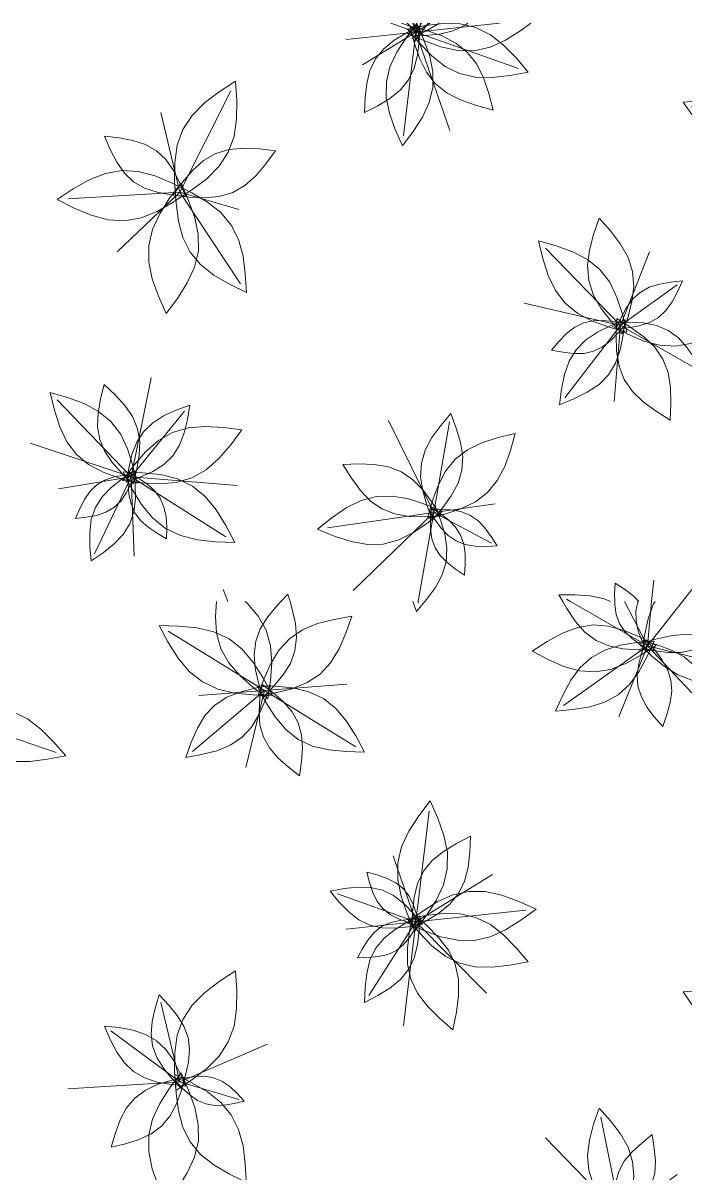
# Model space of a CAD drawing. Header units: metres. Extents: x 0 to 46.1, y -33.1 to 1.9.
# Drawn here: x 14.498 to 16, y -3.3 to -0.7 of the extents above; entities that cross this region are included whole.
import ezdxf

# ---------------------------------------------------------------- set-up
doc = ezdxf.new("R2010")
doc.units = ezdxf.units.M
doc.header["$LTSCALE"] = 0.02
doc.layers.add('AB_EXT_MASSIF', color=8, linetype='Continuous', lineweight=9)

msp = doc.modelspace()

# ---------------------------------------------------------------- linework, layer by layer
at = {"layer": 'AB_EXT_MASSIF', "lineweight": 9, "true_color": 0x606060, "transparency": 33554597}
for points in [[(15.3823, -0.7008), (15.3982, -0.7375), (15.411, -0.7739), (15.4183, -0.8096), (15.4181, -0.8444), (15.4101, -0.8783), (15.3947, -0.9113), (15.3736, -0.9436), (15.3496, -0.9756), (15.3337, -0.9388), (15.3208, -0.9025), (15.3136, -0.8668), (15.3137, -0.8319), (15.3218, -0.7981), (15.3372, -0.7651), (15.3582, -0.7327), (15.3823, -0.7008)], [(15.38, -0.72), (15.324, -0.7)], [(15.3475, -0.7), (15.3685, -0.7077), (15.3929, -0.7186)], [(15.6383, -0.7), (15.6161, -0.7163), (15.5817, -0.738), (15.5466, -0.7539), (15.5108, -0.7619), (15.474, -0.7616), (15.4364, -0.7535), (15.3982, -0.7394), (15.3597, -0.7222)], [(15.38, -0.72), (15.3603, -0.7)], [(15.361, -0.7132), (15.4019, -0.7056), (15.4418, -0.701), (15.4796, -0.7019), (15.5149, -0.7101), (15.5473, -0.7261), (15.5772, -0.7494), (15.6051, -0.7782), (15.632, -0.81), (15.5911, -0.8176), (15.5512, -0.8222), (15.5134, -0.8212), (15.4781, -0.8131), (15.4457, -0.7971), (15.4158, -0.7738), (15.3879, -0.745), (15.361, -0.7132)], [(15.4965, -0.7), (15.4908, -0.7045), (15.4637, -0.7173), (15.4332, -0.7246), (15.4002, -0.7278), (15.3658, -0.7288)], [(15.4321, -0.7), (15.4315, -0.7005), (15.4023, -0.7182), (15.3708, -0.7345)], [(15.38, -0.72), (15.3731, -0.7)], [(15.3731, -0.7), (15.374, -0.7009), (15.3945, -0.7252)], [(15.4074, -0.7), (15.4032, -0.7064), (15.3776, -0.7405)], [(15.38, -0.72), (15.5682, -0.7)], [(15.38, -0.72), (15.4123, -0.7)], [(15.38, -0.72), (15.3927, -0.7)], [(15.38, -0.72), (15.3824, -0.7)], [(15.3806, -0.7), (15.3822, -0.7048), (15.3883, -0.7284)], [(15.3902, -0.7), (15.3894, -0.7061), (15.3842, -0.7322)], [(15.38, -0.72), (15.2236, -0.7366)], [(15.38, -0.72), (15.2604, -0.7941)], [(15.3887, -0.7064), (15.3873, -0.7397), (15.3838, -0.7717), (15.3763, -0.8012), (15.3636, -0.8273), (15.3453, -0.8499), (15.3218, -0.8691), (15.2943, -0.8858), (15.2646, -0.9011), (15.266, -0.8677), (15.2695, -0.8358), (15.2769, -0.8063), (15.2896, -0.7802), (15.308, -0.7576), (15.3315, -0.7384), (15.359, -0.7217), (15.3887, -0.7064)], [(15.38, -0.72), (15.3522, -0.9536)], [(15.367, -0.7068), (15.404, -0.7168), (15.4389, -0.7289), (15.47, -0.7449), (15.496, -0.7657), (15.5166, -0.792), (15.5321, -0.8233), (15.5438, -0.8584), (15.5533, -0.8955), (15.5163, -0.8855), (15.4814, -0.8734), (15.4503, -0.8575), (15.4243, -0.8366), (15.4037, -0.8103), (15.3882, -0.779), (15.3765, -0.7439), (15.367, -0.7068)], [(15.38, -0.72), (15.6103, -0.8022)], [(15.38, -0.72), (15.456, -0.9416)], [(14.8406, -1.0988), (14.8379, -1.0555), (14.8381, -1.0137), (14.8438, -0.9746), (14.8567, -0.9392), (14.8773, -0.9076), (14.9051, -0.8795), (14.9384, -0.8543), (14.9747, -0.8305), (14.9774, -0.8738), (14.9772, -0.9156), (14.9715, -0.9546), (14.9586, -0.9901), (14.938, -1.0217), (14.9102, -1.0497), (14.8769, -1.075), (14.8406, -1.0988)], [(14.85, -1.08), (14.964, -0.8519)], [(16, -0.9057), (15.9805, -0.8776), (16, -0.8759)], [(14.85, -1.08), (14.8072, -0.9012)], [(16, -0.8867), (15.9993, -0.8864)], [(14.8628, -1.0895), (14.8301, -1.0858), (14.799, -1.0802), (14.7706, -1.0708), (14.7459, -1.0565), (14.725, -1.037), (14.7078, -1.0126), (14.6933, -0.9844), (14.6804, -0.9543), (14.713, -0.9579), (14.7441, -0.9636), (14.7725, -0.9729), (14.7973, -0.9872), (14.8181, -1.0067), (14.8353, -1.0312), (14.8498, -1.0593), (14.8628, -1.0895)], [(14.8338, -1.087), (14.8554, -1.0577), (14.8781, -1.0309), (14.9029, -1.0089), (14.9303, -0.993), (14.9606, -0.9838), (14.9936, -0.9808), (15.0287, -0.9825), (15.0648, -0.9868), (15.0432, -1.0161), (15.0205, -1.0429), (14.9958, -1.0649), (14.9684, -1.0808), (14.938, -1.09), (14.905, -1.093), (14.87, -1.0913), (14.8338, -1.087)], [(14.8708, -1.0787), (14.835, -1.1025), (14.799, -1.1231), (14.7627, -1.1375), (14.7259, -1.144), (14.6886, -1.142), (14.6508, -1.132), (14.6126, -1.116), (14.5742, -1.0966), (14.61, -1.0728), (14.646, -1.0523), (14.6823, -1.0379), (14.7191, -1.0314), (14.7564, -1.0334), (14.7942, -1.0434), (14.8324, -1.0594), (14.8708, -1.0787)], [(14.8524, -1.0595), (14.8695, -1.0986), (14.8834, -1.1374), (14.8912, -1.1754), (14.8913, -1.2126), (14.8828, -1.2488), (14.8665, -1.2841), (14.8442, -1.3187), (14.8187, -1.3529), (14.8015, -1.3138), (14.7877, -1.275), (14.7798, -1.237), (14.7798, -1.1998), (14.7882, -1.1636), (14.8045, -1.1283), (14.8268, -1.0937), (14.8524, -1.0595)], [(14.8388, -1.063), (14.8765, -1.0817), (14.9115, -1.1021), (14.9415, -1.1259), (14.965, -1.1539), (14.9816, -1.1865), (14.9916, -1.2235), (14.9967, -1.2637), (14.9991, -1.3057), (14.9614, -1.287), (14.9264, -1.2665), (14.8964, -1.2428), (14.8728, -1.2148), (14.8563, -1.1822), (14.8463, -1.1452), (14.8412, -1.105), (14.8388, -1.063)], [(14.85, -1.08), (14.598, -1.0952)], [(14.85, -1.08), (14.7088, -1.2137)], [(14.85, -1.08), (14.9863, -1.2863)], [(14.85, -1.08), (14.982, -1.1192)], [(15.8436, -1.3982), (15.8183, -1.3695), (15.7957, -1.3403), (15.7785, -1.31), (15.7683, -1.2783), (15.7655, -1.2451), (15.7697, -1.2105), (15.7792, -1.1748), (15.7915, -1.1386), (15.8169, -1.1672), (15.8394, -1.1965), (15.8566, -1.2268), (15.8669, -1.2585), (15.8697, -1.2917), (15.8655, -1.3263), (15.856, -1.3619), (15.8436, -1.3982)], [(15.8539, -1.3944), (15.8142, -1.3832), (15.7767, -1.3698), (15.7435, -1.3523), (15.7157, -1.3296), (15.6938, -1.3011), (15.6774, -1.2673), (15.6653, -1.2294), (15.6554, -1.1893), (15.6951, -1.2005), (15.7325, -1.2139), (15.7658, -1.2314), (15.7936, -1.2541), (15.8154, -1.2826), (15.8318, -1.3164), (15.844, -1.3543), (15.8539, -1.3944)], [(15.84, -1.38), (15.6712, -1.2057)], [(15.84, -1.38), (15.905, -1.214)], [(15.8295, -1.3876), (15.8404, -1.3632), (15.8524, -1.3405), (15.8666, -1.3208), (15.8837, -1.3052), (15.9039, -1.2938), (15.927, -1.2865), (15.9523, -1.2821), (15.9788, -1.2795), (15.968, -1.3039), (15.956, -1.3266), (15.9418, -1.3462), (15.9247, -1.3619), (15.9045, -1.3732), (15.8814, -1.3806), (15.8561, -1.3849), (15.8295, -1.3876)], [(15.84, -1.38), (15.9669, -1.2881)], [(15.84, -1.38), (15.6231, -1.3292)], [(15.8517, -1.3759), (15.8351, -1.3954), (15.8179, -1.4131), (15.7995, -1.4274), (15.7794, -1.4372), (15.7577, -1.4422), (15.7344, -1.4427), (15.7098, -1.4399), (15.6846, -1.4351), (15.7012, -1.4156), (15.7184, -1.3979), (15.7369, -1.3836), (15.7569, -1.3737), (15.7786, -1.3688), (15.802, -1.3682), (15.8265, -1.3711), (15.8517, -1.3759)], [(15.8504, -1.3666), (15.8458, -1.4013), (15.8391, -1.4343), (15.8284, -1.4643), (15.8127, -1.4903), (15.7915, -1.512), (15.7651, -1.5298), (15.7348, -1.5446), (15.7024, -1.5577), (15.707, -1.5231), (15.7137, -1.4901), (15.7244, -1.4601), (15.7401, -1.4341), (15.7613, -1.4123), (15.7877, -1.3945), (15.818, -1.3798), (15.8504, -1.3666)], [(15.8261, -1.3721), (15.8591, -1.3718), (15.8908, -1.3736), (15.9202, -1.3795), (15.9465, -1.3907), (15.9697, -1.4076), (15.9898, -1.4298), (16, -1.4448)], [(15.8316, -1.364), (15.8632, -1.3838), (15.8922, -1.405), (15.9166, -1.4286), (15.9349, -1.4553), (15.9466, -1.4856), (15.9522, -1.5191), (15.9531, -1.555), (15.9515, -1.5922), (15.9199, -1.5724), (15.8909, -1.5513), (15.8665, -1.5277), (15.8482, -1.5009), (15.8365, -1.4707), (15.8309, -1.4372), (15.83, -1.4013), (15.8316, -1.364)], [(15.84, -1.38), (15.7143, -1.5425)], [(16, -1.4189), (15.9967, -1.4202), (15.9622, -1.4261), (15.9273, -1.424), (15.892, -1.4145), (15.8564, -1.3993), (15.8206, -1.3811)], [(15.84, -1.38), (15.8251, -1.5503)], [(15.84, -1.38), (16, -1.4707)], [(14.74, -1.72), (14.7856, -1.4974)], [(14.7537, -1.7343), (14.7144, -1.723), (14.6774, -1.7096), (14.6446, -1.6922), (14.6172, -1.6695), (14.5957, -1.6412), (14.5797, -1.6077), (14.5678, -1.5702), (14.5582, -1.5305), (14.5974, -1.5417), (14.6344, -1.5551), (14.6673, -1.5726), (14.6946, -1.5952), (14.7161, -1.6235), (14.7322, -1.657), (14.7441, -1.6946), (14.7537, -1.7343)], [(14.7445, -1.7357), (14.7202, -1.7124), (14.6983, -1.6884), (14.681, -1.6631), (14.6697, -1.6361), (14.6649, -1.6072), (14.666, -1.5766), (14.6717, -1.5447), (14.6799, -1.512), (14.7042, -1.5353), (14.7261, -1.5592), (14.7434, -1.5845), (14.7547, -1.6116), (14.7595, -1.6404), (14.7584, -1.6711), (14.7527, -1.703), (14.7445, -1.7357)], [(14.74, -1.72), (14.5738, -1.5468)], [(14.7301, -1.7321), (14.7352, -1.7001), (14.7422, -1.6697), (14.7528, -1.6422), (14.768, -1.6185), (14.7882, -1.5988), (14.8131, -1.583), (14.8415, -1.57), (14.8719, -1.5587), (14.8668, -1.5907), (14.8597, -1.6211), (14.8492, -1.6486), (14.8339, -1.6723), (14.8137, -1.692), (14.7888, -1.7078), (14.7604, -1.7208), (14.7301, -1.7321)], [(14.74, -1.72), (14.8605, -1.5725)], [(15.4171, -1.8168), (15.4049, -1.7838), (15.3953, -1.7513), (15.3906, -1.7197), (15.3923, -1.6891), (15.401, -1.6598), (15.416, -1.6316), (15.436, -1.6042), (15.4586, -1.5773), (15.4708, -1.6102), (15.4804, -1.6427), (15.4851, -1.6743), (15.4833, -1.7049), (15.4747, -1.7342), (15.4596, -1.7625), (15.4397, -1.7898), (15.4171, -1.8168)], [(14.7212, -1.728), (14.7464, -1.6943), (14.7729, -1.6635), (14.8017, -1.6382), (14.8335, -1.6201), (14.8687, -1.6097), (14.9069, -1.6065), (14.9474, -1.6088), (14.9891, -1.614), (14.9639, -1.6477), (14.9375, -1.6785), (14.9087, -1.7038), (14.8768, -1.7219), (14.8417, -1.7323), (14.8035, -1.7355), (14.763, -1.7332), (14.7212, -1.728)], [(15.42, -1.8), (15.3181, -1.5928)], [(15.42, -1.8), (15.4552, -1.5964)], [(15.4062, -1.8134), (15.4169, -1.7752), (15.4297, -1.7391), (15.4465, -1.7071), (15.4683, -1.6803), (15.4957, -1.6593), (15.5282, -1.6434), (15.5646, -1.6317), (15.6031, -1.6221), (15.5924, -1.6603), (15.5796, -1.6963), (15.5629, -1.7284), (15.541, -1.7551), (15.5136, -1.7762), (15.4811, -1.792), (15.4447, -1.8038), (15.4062, -1.8134)], [(14.74, -1.72), (14.5134, -1.6442)], [(14.7494, -1.713), (14.7399, -1.7353), (14.7294, -1.7561), (14.7168, -1.7742), (14.7015, -1.7888), (14.6832, -1.7994), (14.6623, -1.8065), (14.6394, -1.8108), (14.6153, -1.8136), (14.6247, -1.7913), (14.6353, -1.7704), (14.6479, -1.7523), (14.6632, -1.7378), (14.6814, -1.7272), (14.7023, -1.7201), (14.7253, -1.7158), (14.7494, -1.713)], [(14.7468, -1.7058), (14.7495, -1.7382), (14.7499, -1.7695), (14.7462, -1.7988), (14.7371, -1.8256), (14.7221, -1.8496), (14.7017, -1.871), (14.6771, -1.8904), (14.6503, -1.9088), (14.6476, -1.8764), (14.6472, -1.8451), (14.6508, -1.8157), (14.66, -1.7889), (14.675, -1.765), (14.6954, -1.7436), (14.7199, -1.7242), (14.7468, -1.7058)], [(14.7225, -1.7089), (14.7653, -1.7105), (14.8064, -1.7149), (14.8442, -1.7244), (14.8778, -1.7406), (14.9068, -1.764), (14.9316, -1.7942), (14.9531, -1.8294), (14.9729, -1.8675), (14.9301, -1.8658), (14.889, -1.8615), (14.8512, -1.852), (14.8176, -1.8358), (14.7885, -1.8123), (14.7638, -1.7822), (14.7422, -1.7469), (14.7225, -1.7089)], [(14.734, -1.7096), (14.7556, -1.722), (14.7755, -1.7353), (14.7924, -1.7504), (14.8053, -1.7678), (14.8139, -1.7877), (14.8186, -1.8099), (14.8201, -1.8339), (14.82, -1.8588), (14.7984, -1.8464), (14.7785, -1.833), (14.7616, -1.8179), (14.7486, -1.8005), (14.74, -1.7806), (14.7354, -1.7584), (14.7339, -1.7345), (14.734, -1.7096)], [(15.4354, -1.8081), (15.3995, -1.8096), (15.365, -1.8086), (15.3328, -1.8032), (15.3037, -1.7919), (15.278, -1.7743), (15.2553, -1.7508), (15.2351, -1.7228), (15.2161, -1.6924), (15.2519, -1.6909), (15.2864, -1.6918), (15.3186, -1.6973), (15.3477, -1.7086), (15.3734, -1.7262), (15.3961, -1.7497), (15.4164, -1.7777), (15.4354, -1.8081)], [(14.74, -1.72), (14.5769, -1.7464)], [(14.74, -1.72), (14.658, -1.8925)], [(14.74, -1.72), (14.7471, -1.8982)], [(14.74, -1.72), (14.9529, -1.8548)], [(14.74, -1.72), (14.9785, -1.7394)], [(15.4397, -1.7972), (15.4075, -1.8227), (15.3748, -1.845), (15.3414, -1.8617), (15.3068, -1.8708), (15.2711, -1.8718), (15.2343, -1.8652), (15.1967, -1.853), (15.1586, -1.8376), (15.1908, -1.8121), (15.2234, -1.7897), (15.2569, -1.7731), (15.2915, -1.764), (15.3272, -1.763), (15.364, -1.7695), (15.4016, -1.7818), (15.4397, -1.7972)], [(15.4229, -1.7833), (15.4351, -1.8162), (15.4447, -1.8486), (15.4494, -1.8802), (15.4477, -1.9108), (15.439, -1.9401), (15.424, -1.9683), (15.4041, -1.9956), (15.4004, -2)], [(15.4093, -1.7943), (15.4343, -1.7933), (15.4584, -1.794), (15.4809, -1.7978), (15.5012, -1.8057), (15.5192, -1.818), (15.535, -1.8344), (15.5492, -1.8539), (15.5624, -1.8752), (15.5374, -1.8762), (15.5133, -1.8755), (15.4908, -1.8717), (15.4705, -1.8638), (15.4525, -1.8515), (15.4367, -1.8351), (15.4225, -1.8156), (15.4093, -1.7943)], [(15.4148, -1.7894), (15.4351, -1.8029), (15.4537, -1.8172), (15.4692, -1.833), (15.4806, -1.8508), (15.4877, -1.8708), (15.4908, -1.8927), (15.4908, -1.9162), (15.4891, -1.9405), (15.4688, -1.927), (15.4502, -1.9127), (15.4347, -1.8969), (15.4232, -1.8791), (15.4161, -1.8591), (15.4131, -1.8372), (15.4131, -1.8137), (15.4148, -1.7894)], [(15.42, -1.8), (15.5584, -1.7801)], [(15.42, -1.8), (15.1811, -1.8343)], [(15.42, -1.8), (15.2394, -1.9755)], [(15.42, -1.8), (15.3854, -2)], [(15.42, -1.8), (15.5502, -1.8687)], [(14.9577, -2), (14.9467, -1.9733)], [(15.8266, -2), (15.8263, -1.9836), (15.8276, -1.959), (15.8484, -1.9722), (15.8674, -1.9864), (15.8812, -2)], [(15.9097, -2), (15.9144, -1.952)], [(15.9789, -2), (16, -1.9733)], [(15.0477, -2.2187), (15.0146, -2.1933), (14.9844, -2.1667), (14.9597, -2.1379), (14.9421, -2.1062), (14.9322, -2.0712), (14.9295, -2.0334), (14.9318, -2)], [(14.9968, -2), (15.0012, -2.0039), (15.0259, -2.0327), (15.0435, -2.0644), (15.0533, -2.0994), (15.0561, -2.1372), (15.0534, -2.1773), (15.0477, -2.2187)], [(15.0361, -2.2163), (15.0262, -2.1831), (15.0189, -2.1506), (15.0164, -2.1192), (15.0201, -2.0893), (15.0305, -2.0611), (15.0471, -2.0344), (15.0685, -2.0088), (15.0769, -2)], [(15.0972, -2), (15.1023, -2.017), (15.1095, -2.0495), (15.1121, -2.0809), (15.1084, -2.1107), (15.098, -2.139), (15.0814, -2.1657), (15.06, -2.1913), (15.0361, -2.2163)], [(15.0769, -2), (15.0924, -1.9838), (15.0972, -2)], [(15.4004, -2), (15.3815, -2.0225), (15.3731, -2)], [(15.3854, -2), (15.3848, -2.0034)], [(15.7101, -2), (15.7015, -1.9849), (15.7371, -1.9849), (15.7715, -1.9872), (15.8032, -1.9938), (15.8174, -2)], [(15.9149, -2.1087), (15.8793, -2.1087), (15.8449, -2.1064), (15.8132, -2.0997), (15.7847, -2.0873), (15.7598, -2.0688), (15.7382, -2.0445), (15.7191, -2.0159), (15.7101, -2)], [(15.7275, -2), (15.7185, -1.9948)], [(15.9, -2.1), (15.7275, -2)], [(15.9054, -2.1106), (15.8847, -2.0973), (15.8656, -2.0832), (15.8496, -2.0674), (15.8377, -2.0496), (15.8302, -2.0295), (15.8267, -2.0073), (15.8266, -2)], [(15.9, -2.1), (15.8487, -2)], [(15.8988, -2.1122), (15.8883, -2.0892), (15.8797, -2.0664), (15.8746, -2.0439), (15.8742, -2.0219), (15.8788, -2.0004), (15.879, -2)], [(15.8882, -2.1149), (15.8938, -2.0761), (15.9016, -2.0392), (15.9139, -2.0056), (15.9173, -2)], [(15.9, -2.1), (15.9789, -2)], [(15.9, -2.1), (15.9097, -2)], [(15.0252, -2.2125), (15.0386, -2.1748), (15.0539, -2.1394), (15.0728, -2.1083), (15.0966, -2.0829), (15.1255, -2.0636), (15.1592, -2.0498), (15.1966, -2.0404), (15.236, -2.0333), (15.2227, -2.0711), (15.2074, -2.1065), (15.1884, -2.1375), (15.1647, -2.163), (15.1357, -2.1823), (15.102, -2.1961), (15.0646, -2.2055), (15.0252, -2.2125)], [(15.9195, -2.0991), (15.8856, -2.1209), (15.8517, -2.1397), (15.8174, -2.1527), (15.7829, -2.1583), (15.7479, -2.1559), (15.7126, -2.146), (15.6771, -2.1305), (15.6414, -2.1119), (15.6753, -2.0901), (15.7092, -2.0713), (15.7435, -2.0583), (15.778, -2.0527), (15.813, -2.0551), (15.8482, -2.0649), (15.8838, -2.0805), (15.9195, -2.0991)], [(15.0578, -2.211), (15.0146, -2.2099), (14.9731, -2.206), (14.9347, -2.1969), (14.9006, -2.1809), (14.871, -2.1576), (14.8457, -2.1275), (14.8235, -2.0922), (14.803, -2.0541), (14.8463, -2.0552), (14.8878, -2.0591), (14.9261, -2.0682), (14.9602, -2.0841), (14.9898, -2.1074), (15.0152, -2.1375), (15.0374, -2.1728), (15.0578, -2.211)], [(15.04, -2.2), (14.8234, -2.0666)], [(15.8818, -2.0955), (15.9189, -2.0846), (15.9554, -2.0765), (15.9906, -2.0737), (16, -2.0749)], [(15.9155, -2.089), (15.8992, -2.1248), (15.8812, -2.1581), (15.86, -2.1868), (15.8346, -2.2097), (15.8046, -2.2261), (15.7705, -2.2366), (15.7331, -2.2426), (15.694, -2.2462), (15.7102, -2.2104), (15.7282, -2.1771), (15.7494, -2.1483), (15.7749, -2.1255), (15.8048, -2.1091), (15.839, -2.0985), (15.8764, -2.0925), (15.9155, -2.089)], [(15.9, -2.1), (15.7117, -2.2336)], [(15.9, -2.1), (15.8359, -2.2594)], [(15.8974, -2.0864), (15.9162, -2.108), (15.9328, -2.13), (15.9454, -2.1528), (15.9529, -2.1765), (15.9547, -2.2014), (15.9514, -2.2272), (15.944, -2.2538), (15.9345, -2.2808), (15.9157, -2.2592), (15.8991, -2.2372), (15.8865, -2.2144), (15.879, -2.1906), (15.8772, -2.1658), (15.8806, -2.14), (15.8879, -2.1134), (15.8974, -2.0864)], [(16, -2.1768), (15.9999, -2.1768), (15.9682, -2.1651), (15.9383, -2.1464), (15.9097, -2.1224), (15.8818, -2.0955)], [(16, -2.1092), (15.9755, -2.1146), (15.9467, -2.115), (15.9165, -2.1111), (15.8855, -2.105)], [(15.8882, -2.0876), (15.9222, -2.0975), (15.9542, -2.1093), (15.9826, -2.1245), (16, -2.1391)], [(15.9, -2.1), (16, -2.2052)], [(15.9, -2.1), (16, -2.1244)], [(15.0533, -2.1887), (15.0413, -2.2227), (15.0275, -2.2546), (15.0104, -2.2827), (14.989, -2.3056), (14.9629, -2.3231), (14.9325, -2.3355), (14.8987, -2.3439), (14.8632, -2.3503), (14.8752, -2.3163), (14.889, -2.2844), (14.9061, -2.2563), (14.9275, -2.2334), (14.9536, -2.2159), (14.9841, -2.2036), (15.0178, -2.1951), (15.0533, -2.1887)], [(15.04, -2.2), (14.8784, -2.3374)], [(15.04, -2.2), (14.8922, -2.2113)], [(15.04, -2.2), (14.998, -2.3734)], [(15.0231, -2.1896), (15.0641, -2.1906), (15.1035, -2.1943), (15.1398, -2.203), (15.1722, -2.2181), (15.2002, -2.2402), (15.2243, -2.2687), (15.2453, -2.3022), (15.2647, -2.3384), (15.2237, -2.3373), (15.1843, -2.3336), (15.148, -2.325), (15.1156, -2.3099), (15.0876, -2.2878), (15.0635, -2.2592), (15.0425, -2.2258), (15.0231, -2.1896)], [(15.0341, -2.1856), (15.0596, -2.2052), (15.0829, -2.2257), (15.102, -2.2479), (15.1156, -2.2724), (15.1232, -2.2994), (15.1253, -2.3286), (15.1232, -2.3596), (15.1188, -2.3915), (15.0932, -2.3719), (15.07, -2.3514), (15.0509, -2.3291), (15.0373, -2.3046), (15.0297, -2.2777), (15.0276, -2.2484), (15.0297, -2.2175), (15.0341, -2.1856)], [(15.04, -2.2), (15.2247, -2.1859)], [(15.04, -2.2), (15.2454, -2.3265)], [(14.3209, -2.2535), (14.3617, -2.2453), (14.4015, -2.2402), (14.4394, -2.2406), (14.4748, -2.2483), (14.5075, -2.2638), (14.5377, -2.2867), (14.566, -2.3151), (14.5933, -2.3466), (14.5525, -2.3547), (14.5127, -2.3599), (14.4748, -2.3595), (14.4394, -2.3518), (14.4067, -2.3362), (14.3765, -2.3133), (14.3482, -2.2849), (14.3209, -2.2535)], [(14.34, -2.26), (14.5715, -2.3391)], [(15.3776, -2.7405), (15.3606, -2.7014), (15.3469, -2.6626), (15.3392, -2.6246), (15.3394, -2.5875), (15.348, -2.5514), (15.3644, -2.5162), (15.3868, -2.4818), (15.4124, -2.4477), (15.4293, -2.4869), (15.443, -2.5256), (15.4507, -2.5636), (15.4506, -2.6007), (15.442, -2.6368), (15.4256, -2.672), (15.4032, -2.7064), (15.3776, -2.7405)], [(15.38, -2.72), (15.4096, -2.4712)], [(15.3708, -2.7345), (15.3722, -2.699), (15.3759, -2.6651), (15.3839, -2.6338), (15.3974, -2.606), (15.4168, -2.5821), (15.4418, -2.5617), (15.471, -2.5439), (15.5025, -2.5277), (15.5011, -2.5631), (15.4974, -2.5971), (15.4894, -2.6284), (15.476, -2.6561), (15.4565, -2.6801), (15.4315, -2.7005), (15.4023, -2.7182), (15.3708, -2.7345)], [(15.38, -2.72), (15.3292, -2.5718)], [(15.3883, -2.7284), (15.3647, -2.722), (15.3425, -2.7143), (15.3227, -2.7042), (15.3062, -2.6909), (15.2931, -2.6741), (15.2832, -2.6542), (15.2757, -2.6319), (15.2697, -2.6083), (15.2932, -2.6146), (15.3155, -2.6224), (15.3352, -2.6325), (15.3518, -2.6458), (15.3649, -2.6625), (15.3748, -2.6824), (15.3822, -2.7048), (15.3883, -2.7284)], [(15.38, -2.72), (15.5519, -2.6135)], [(15.3945, -2.7252), (15.3632, -2.731), (15.3328, -2.7345), (15.3038, -2.7338), (15.2769, -2.7276), (15.252, -2.7153), (15.2292, -2.6975), (15.2078, -2.6755), (15.1873, -2.6512), (15.2186, -2.6454), (15.2491, -2.6419), (15.278, -2.6426), (15.305, -2.6488), (15.3298, -2.6611), (15.3526, -2.6788), (15.374, -2.7009), (15.3945, -2.7252)], [(15.3597, -2.7222), (15.3937, -2.6972), (15.4281, -2.6754), (15.4632, -2.6596), (15.499, -2.6515), (15.5358, -2.6519), (15.5734, -2.66), (15.6116, -2.674), (15.6501, -2.6913), (15.6161, -2.7163), (15.5817, -2.738), (15.5466, -2.7539), (15.5108, -2.7619), (15.474, -2.7616), (15.4364, -2.7535), (15.3982, -2.7394), (15.3597, -2.7222)], [(15.38, -2.72), (15.2039, -2.6571)], [(15.361, -2.7132), (15.4019, -2.7056), (15.4418, -2.701), (15.4796, -2.7019), (15.5149, -2.7101), (15.5473, -2.7261), (15.5772, -2.7494), (15.6051, -2.7782), (15.632, -2.81), (15.5911, -2.8176), (15.5512, -2.8222), (15.5134, -2.8212), (15.4781, -2.8131), (15.4457, -2.7971), (15.4158, -2.7738), (15.3879, -2.745), (15.361, -2.7132)], [(15.3737, -2.7017), (15.4039, -2.7278), (15.4311, -2.7549), (15.453, -2.7838), (15.468, -2.8151), (15.4754, -2.849), (15.4758, -2.8853), (15.4709, -2.9234), (15.4631, -2.9625), (15.433, -2.9364), (15.4058, -2.9093), (15.3838, -2.8804), (15.3689, -2.8491), (15.3615, -2.8152), (15.3611, -2.7789), (15.366, -2.7408), (15.3737, -2.7017)], [(15.38, -2.72), (15.6269, -2.6938)], [(15.38, -2.72), (15.2236, -2.7366)], [(15.3899, -2.7139), (15.3786, -2.735), (15.3664, -2.7546), (15.3524, -2.7713), (15.3361, -2.7842), (15.3172, -2.7931), (15.296, -2.7982), (15.2731, -2.8004), (15.2491, -2.8011), (15.2604, -2.78), (15.2726, -2.7604), (15.2866, -2.7437), (15.3029, -2.7308), (15.3218, -2.7219), (15.343, -2.7168), (15.3659, -2.7146), (15.3899, -2.7139)], [(15.3887, -2.7064), (15.3873, -2.7397), (15.3838, -2.7717), (15.3763, -2.8012), (15.3636, -2.8273), (15.3453, -2.8499), (15.3218, -2.8691), (15.2943, -2.8858), (15.2646, -2.9011), (15.266, -2.8677), (15.2695, -2.8358), (15.2769, -2.8063), (15.2896, -2.7802), (15.308, -2.7576), (15.3315, -2.7384), (15.359, -2.7217), (15.3887, -2.7064)], [(15.38, -2.72), (15.2745, -2.8855)], [(15.38, -2.72), (15.3522, -2.9536)], [(15.38, -2.72), (15.5384, -2.8804)], [(14.8406, -3.0988), (14.8379, -3.0555), (14.8381, -3.0137), (14.8438, -2.9746), (14.8567, -2.9392), (14.8773, -2.9076), (14.9051, -2.8795), (14.9384, -2.8543), (14.9747, -2.8305), (14.9774, -2.8738), (14.9772, -2.9156), (14.9715, -2.9546), (14.9586, -2.9901), (14.938, -3.0217), (14.9102, -3.0497), (14.8769, -3.075), (14.8406, -3.0988)], [(14.8535, -3.0947), (14.8319, -3.0721), (14.8127, -3.0489), (14.7977, -3.0247), (14.7884, -2.9991), (14.7852, -2.9721), (14.7875, -2.9437), (14.7942, -2.9143), (14.8032, -2.8844), (14.8248, -2.907), (14.844, -2.9302), (14.859, -2.9544), (14.8683, -2.98), (14.8716, -3.007), (14.8692, -3.0354), (14.8625, -3.0648), (14.8535, -3.0947)], [(16, -2.9057), (15.9805, -2.8776), (16, -2.8759)], [(14.85, -3.08), (14.8072, -2.9012)], [(14.8628, -3.0895), (14.8301, -3.0858), (14.799, -3.0802), (14.7706, -3.0708), (14.7459, -3.0565), (14.725, -3.037), (14.7078, -3.0126), (14.6933, -2.9844), (14.6804, -2.9543), (14.713, -2.9579), (14.7441, -2.9636), (14.7725, -2.9729), (14.7973, -2.9872), (14.8181, -3.0067), (14.8353, -3.0312), (14.8498, -3.0593), (14.8628, -3.0895)], [(14.85, -3.08), (14.695, -2.9651)], [(14.85, -3.08), (15.0463, -2.9948)], [(14.7966, -3.3), (14.7877, -3.275), (14.7798, -3.237), (14.7798, -3.1998), (14.7882, -3.1636), (14.8045, -3.1283), (14.8268, -3.0937), (14.8524, -3.0595)], [(14.8388, -3.063), (14.8765, -3.0817), (14.9115, -3.1021), (14.9415, -3.1259), (14.965, -3.1539), (14.9816, -3.1865), (14.9916, -3.2235), (14.9967, -3.2637), (14.9988, -3.3)], [(14.9876, -3.3), (14.9614, -3.287), (14.9264, -3.2665), (14.8964, -3.2428), (14.8728, -3.2148), (14.8563, -3.1822), (14.8463, -3.1452), (14.8412, -3.105), (14.8388, -3.063)], [(14.8391, -3.0768), (14.8619, -3.0712), (14.8842, -3.0674), (14.9055, -3.0668), (14.9255, -3.0703), (14.9443, -3.0783), (14.9618, -3.0905), (14.9784, -3.1059), (14.9944, -3.1229), (14.9717, -3.1284), (14.9494, -3.1322), (14.9281, -3.1329), (14.908, -3.1293), (14.8893, -3.1213), (14.8718, -3.1092), (14.8552, -3.0938), (14.8391, -3.0768)], [(14.8524, -3.0595), (14.8695, -3.0986), (14.8834, -3.1374), (14.8912, -3.1754), (14.8913, -3.2126), (14.8828, -3.2488), (14.8665, -3.2841), (14.8563, -3.3)], [(14.85, -3.08), (14.598, -3.0952)], [(14.8616, -3.069), (14.8523, -3.1007), (14.8412, -3.1306), (14.827, -3.1571), (14.8085, -3.1792), (14.7854, -3.1965), (14.7582, -3.2093), (14.7277, -3.2187), (14.6955, -3.2263), (14.7049, -3.1946), (14.7159, -3.1647), (14.7302, -3.1382), (14.7487, -3.1161), (14.7717, -3.0988), (14.799, -3.086), (14.8294, -3.0766), (14.8616, -3.069)], [(14.85, -3.08), (14.982, -3.1192)], [(15.7753, -3.3), (15.7683, -3.2783), (15.7655, -3.2451), (15.7697, -3.2105), (15.7792, -3.1748), (15.7915, -3.1386), (15.8169, -3.1672), (15.8394, -3.1965), (15.8566, -3.2268), (15.8669, -3.2585), (15.8697, -3.2917), (15.8687, -3.3)], [(15.8239, -3.3), (15.7957, -3.1593)], [(15.7625, -3.3), (15.6712, -3.2057)], [(15.8309, -3.3), (15.8358, -3.2815), (15.8481, -3.2582), (15.8657, -3.237), (15.8873, -3.2173), (15.9111, -3.1984), (15.9157, -3.2284), (15.9182, -3.2575), (15.9167, -3.285), (15.9127, -3.3)], [(15.9505, -3.3), (15.9669, -3.2881)]]:
    msp.add_lwpolyline(points, dxfattribs=at)

doc.saveas('drawing.dxf')
